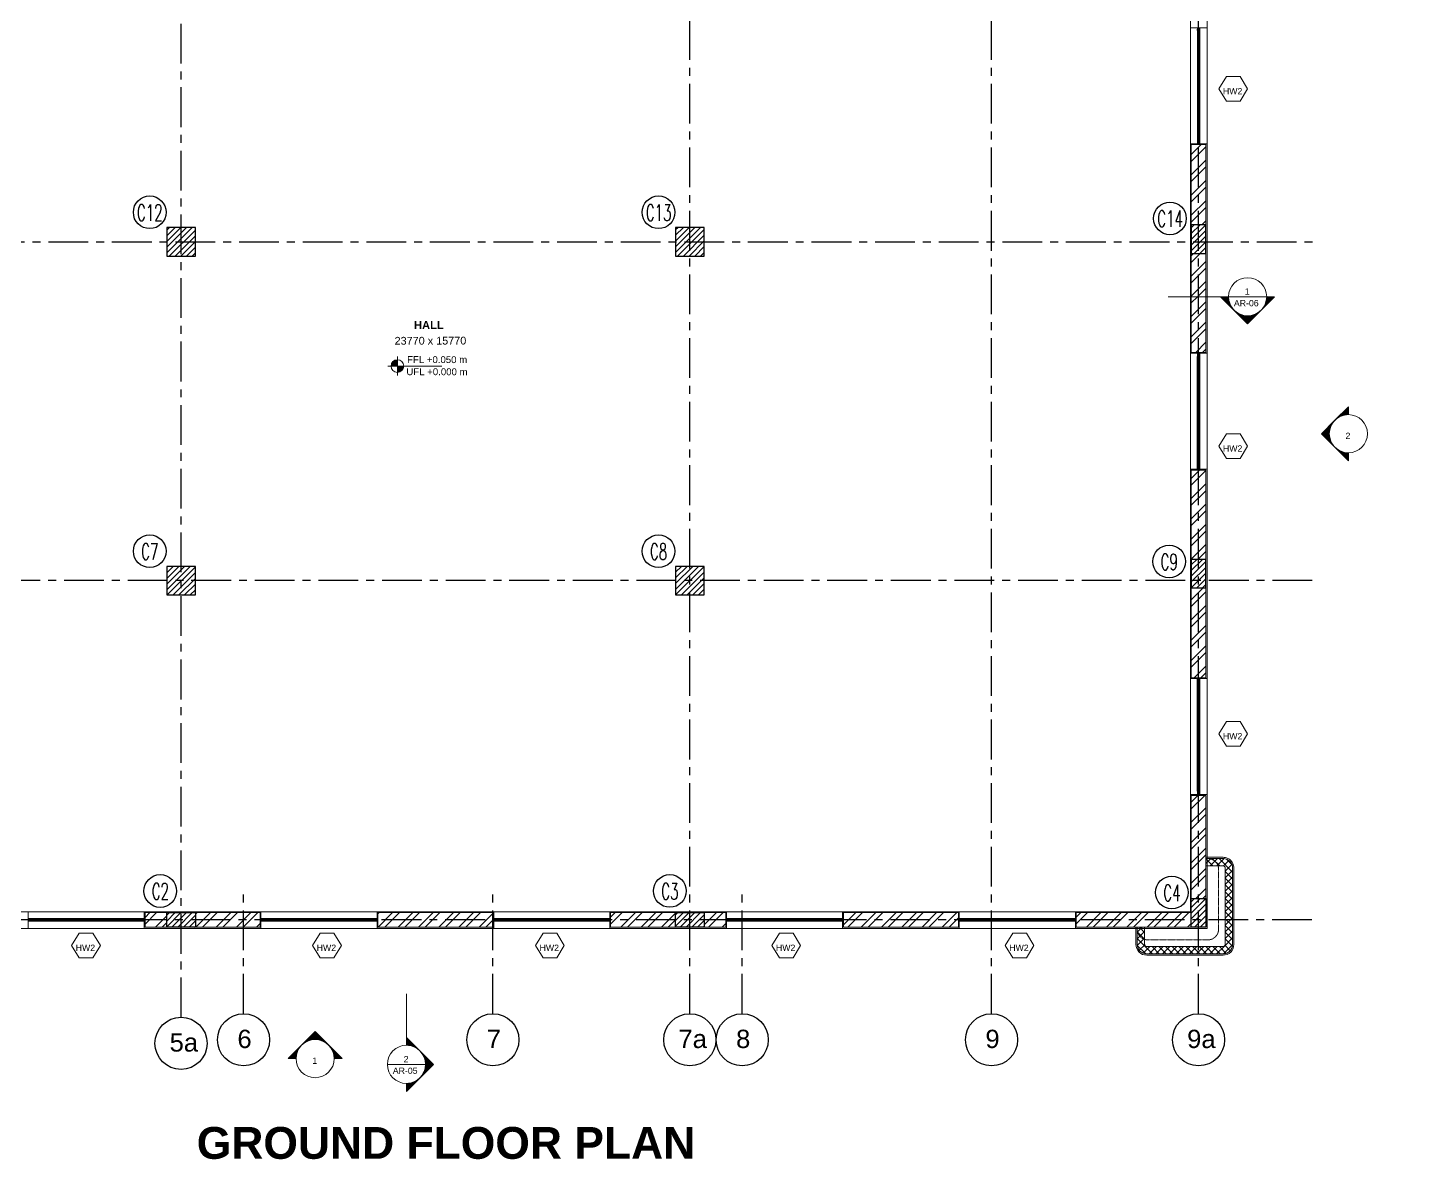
# Model space of a CAD drawing. Header units: millimetres. Extents: x 2659630 to 6742168, y -2425387 to -732288.
# Drawn here: x 2783226 to 2805026, y -1114934 to -1097139 of the extents above; entities that cross this region are included whole.
import ezdxf
from ezdxf.enums import TextEntityAlignment as Align

# ---------------------------------------------------------------- set-up
doc = ezdxf.new("R2010")
doc.units = ezdxf.units.MM
doc.linetypes.add('CENTER', pattern=[2, 1.25, -0.25, 0.25, -0.25])
doc.linetypes.add('Overhead', pattern=[3.96875, 2.38125, -1.5875])
for name, color, linetype, lineweight in [('A-ANNO-DIMS', 211, 'Continuous', 9), ('A-AREA-IDEN', 2, 'Continuous', 9), ('A-DETL-THIN', 151, 'Continuous', 18), ('A-FLOR-OVHD', 1, 'Overhead', 18), ('A-GENM', 13, 'Continuous', 18), ('A-GLAZ', 151, 'Continuous', 9), ('A-GLAZ-IDEN', 152, 'Continuous', 9), ('A-PLASTER', 50, 'Continuous', 0), ('A-WALL', 113, 'Continuous', 9), ('A-WALL-PATT', 111, 'Continuous', 0), ('G-ANNO-DIMS', 111, 'Continuous', 9), ('G-ANNO-SYMB', 111, 'Continuous', 9)]:
    doc.layers.add(name, color=color, linetype=linetype, lineweight=lineweight)
for name, color, linetype in [('S-COLUMN', 1, 'Continuous'), ('S-COLUMN CIRCLE', 9, 'Continuous'), ('S-COLUMN HATCH', 8, 'Continuous'), ('S-COLUMN NO', 2, 'Continuous'), ('S-GRIDE CIRCLE', 8, 'Continuous'), ('S-GRIDE LINE', 8, 'CENTER'), ('S-GRIDE NO', 1, 'Continuous')]:
    doc.layers.add(name, color=color, linetype=linetype)
doc.layers.get('A-ANNO-DIMS').off()
doc.styles.add('Arial', font='arial.ttf', dxfattribs={"height": 123})
doc.styles.add('Arial_1', font='arial.ttf', dxfattribs={"height": 98.353293})
doc.styles.add('Arial_2', font='arial.ttf', dxfattribs={"height": 121.981135})
doc.styles.add('Arial_5', font='arial.ttf', dxfattribs={"height": 108.188623})
doc.styles.add('Arial_B', font='arialbd.ttf', dxfattribs={"height": 125.853552})
doc.styles.add('ROMANS', font='r.shx', dxfattribs={"width": 0.7})
pattern_1 = [(225, (-864930.01, -235749.32), (44.9012806, -44.9012806), [])]
pattern_2 = [(45, (2608280.4, -1264690.88), (-159.09903, 159.09903), []), (45, (2608386.46, -1264690.88), (-159.09903, 159.09903), [])]

# ---------------------------------------------------------------- blocks, each defined once
blk = doc.blocks.new('WINDW-HW2-1850X2950-PLN')
at = {"layer": 'A-GLAZ'}
for p, q in [((37, 40), (12, 40)), ((37, 0), (12, 0)), ((14, 38), (21, 38)), ((14, 22), (14, 38)), ((21, 22), (14, 22)), ((21, 18), (14, 18)), ((14, 18), (14, 2)), ((14, 2), (21, 2)), ((21, 38), (21, 22)), ((21, 2), (21, 18)), ((23, 35), (23, 10)), ((23, 30), (31, 30)), ((23, 10), (31, 10)), ((25, 34), (24, 34)), ((25, 6), (24, 6)), ((35, 35), (25, 34)), ((25, 32), (25, 34)), ((35, 32), (25, 32)), ((25, 8), (25, 6)), ((35, 8), (25, 8)), ((35, 6), (25, 6)), ((26, 37), (27, 37)), ((26, 4), (27, 4)), ((27, 38), (35, 38)), ((27, 37), (27, 38)), ((27, 37), (35, 37)), ((27, 4), (27, 2)), ((27, 4), (35, 4)), ((27, 2), (35, 2)), ((31, 10), (31, 30)), ((33, 29), (33, 11)), ((33, 29), (35, 29)), ((33, 11), (35, 11)), ((35, 38), (35, 32)), ((35, 29), (35, 25)), ((35, 25), (37, 25)), ((35, 15), (37, 15)), ((35, 11), (35, 15)), ((35, 2), (35, 8)), ((37, 40), (87, 40)), ((37, 0), (37, 40)), ((37, 25), (37, 40)), ((37, 15), (37, 0)), ((87, 0), (37, 0)), ((40, 38), (40, 3)), ((45, 38), (40, 38)), ((40, 3), (45, 3)), ((45, 25), (45, 38)), ((52, 25), (45, 25)), ((45, 15), (52, 15)), ((45, 3), (45, 15)), ((86, 38), (47, 38)), ((47, 38), (47, 28)), ((47, 28), (55, 28)), ((47, 13), (47, 3)), ((55, 13), (47, 13)), ((47, 3), (86, 3)), ((52, 15), (52, 25)), ((55, 28), (55, 13)), ((55, 28), (85, 28)), ((85, 12), (55, 13)), ((85, 28), (95, 27)), ((85, 12), (85, 28)), ((95, 12), (85, 12)), ((95, 29), (86, 38)), ((86, 3), (95, 11)), ((1763, 41), (87, 40)), ((87, 40), (97, 30)), ((87, 15), (87, 25)), ((87, 25), (87, 15)), ((97, 25), (87, 25)), ((87, 15), (97, 15)), ((97, 10), (87, 0)), ((87, 0), (1763, 1)), ((89, 15), (1763, 16)), ((95, 27), (95, 29)), ((95, 11), (95, 12)), ((97, 30), (1753, 31)), ((97, 30), (97, 25)), ((1763, 26), (97, 25)), ((97, 15), (97, 10)), ((97, 10), (1753, 11)), ((1763, 41), (1753, 31)), ((1753, 31), (1753, 26)), ((1753, 26), (1763, 26)), ((1753, 16), (1753, 11)), ((1763, 16), (1753, 16)), ((1753, 11), (1763, 1)), ((1755, 30), (1764, 39)), ((1755, 29), (1755, 30)), ((1765, 29), (1755, 29)), ((1755, 14), (1765, 14)), ((1755, 12), (1755, 14)), ((1764, 4), (1755, 12)), ((1813, 42), (1763, 41)), ((1763, 16), (1763, 26)), ((1763, 26), (1763, 16)), ((1763, 1), (1813, 2)), ((1764, 39), (1803, 39)), ((1803, 4), (1764, 4)), ((1765, 14), (1765, 29)), ((1795, 29), (1765, 29)), ((1765, 14), (1795, 14)), ((1795, 29), (1795, 14)), ((1803, 29), (1795, 29)), ((1795, 14), (1803, 14)), ((1798, 27), (1805, 27)), ((1798, 17), (1798, 27)), ((1805, 17), (1798, 17)), ((1803, 39), (1803, 29)), ((1803, 14), (1803, 4)), ((1805, 39), (1810, 39)), ((1805, 27), (1805, 39)), ((1805, 4), (1805, 17)), ((1810, 4), (1805, 4)), ((1810, 39), (1810, 4)), ((1813, 2), (1813, 42)), ((1813, 41), (1838, 41)), ((1813, 26), (1813, 41)), ((1815, 26), (1813, 26)), ((1815, 17), (1813, 17)), ((1813, 17), (1813, 2)), ((1813, 2), (1838, 2)), ((1815, 39), (1815, 33)), ((1823, 39), (1815, 39)), ((1823, 38), (1815, 38)), ((1815, 36), (1825, 36)), ((1815, 33), (1825, 33)), ((1815, 30), (1815, 26)), ((1817, 30), (1815, 30)), ((1815, 13), (1815, 17)), ((1817, 13), (1815, 13)), ((1815, 10), (1825, 10)), ((1815, 4), (1815, 10)), ((1815, 7), (1825, 7)), ((1823, 5), (1815, 5)), ((1823, 4), (1815, 4)), ((1817, 30), (1817, 13)), ((1819, 12), (1819, 31)), ((1827, 31), (1819, 31)), ((1827, 12), (1819, 12)), ((1823, 38), (1823, 39)), ((1824, 38), (1823, 38)), ((1824, 5), (1823, 5)), ((1823, 5), (1823, 4)), ((1825, 36), (1826, 36)), ((1825, 33), (1825, 36)), ((1825, 10), (1825, 7)), ((1825, 7), (1826, 7)), ((1827, 37), (1827, 12)), ((1829, 39), (1829, 24)), ((1836, 39), (1829, 39)), ((1829, 24), (1836, 24)), ((1829, 19), (1836, 19)), ((1829, 4), (1829, 19)), ((1836, 4), (1829, 4)), ((1836, 24), (1836, 39)), ((1836, 19), (1836, 4))]:
    blk.add_line(p, q, dxfattribs=at)
for centre, start, end in [((24, 36), 4.1038, 288.3263), ((24, 4), 71.6737, 355.8962), ((1826, 38), 251.6737, 175.8962), ((1826, 5), 184.1038, 108.3263)]:
    blk.add_arc(centre, 2, start, end, dxfattribs=at)
blk = doc.blocks.new('Spot Elevations - M_Spot Elevation - Target Filled-23738-GROUND FLOOR PLAN-01')
at = {"layer": 'G-ANNO-DIMS'}
h = blk.add_hatch(color=256, dxfattribs=at)
edge = h.paths.add_edge_path(flags=0)
edge.add_line((0, 0), (-2, 0))
edge.add_arc((0, 0), 2, 90, 180, ccw=False)
edge.add_line((0, 2), (0, 0))
h = blk.add_hatch(color=256, dxfattribs=at)
edge = h.paths.add_edge_path(flags=0)
edge.add_line((0, 0), (2, 0))
edge.add_arc((0, 0), 2, 270, 360, ccw=False)
edge.add_line((0, -2), (0, 0))
for p, q in [((-3, 0), (14, 0)), ((0, -3), (0, 3))]:
    blk.add_line(p, q, dxfattribs=at)
blk.add_circle((0, 0), 2, dxfattribs=at)
blk = doc.blocks.new('A$C2D2C472C')
at = {"layer": 'A-WALL-PATT'}
h = blk.add_hatch(dxfattribs=at)
h.set_pattern_fill('ANSI37', color=256, scale=600, style=0)
h.set_pattern_definition([(45, (-102930.5, -114895.04), (-53.03301, 53.03301), []), (135, (-102930.5, -114895.04), (-53.03301, -53.03301), [])])
edge = h.paths.add_edge_path()
edge.add_line((945, 1920), (945, 2190))
edge.add_arc((910, 2190), 35, 359.9997, 449.9997)
edge.add_line((910, 2225), (207, 2225))
edge.add_arc((206, 2190), 34.8, 89.6479, 180.3515)
edge.add_line((172, 2190), (172, 990))
edge.add_arc((206, 990), 34.9, 179.8778, 270.1222)
edge.add_line((207, 955), (480, 955))
edge.add_line((480, 955), (480, 840))
edge.add_line((480, 840), (207, 840))
edge.add_arc((206, 990), 150, 192.8759, 270.0054, ccw=False)
edge.add_line((60, 956), (60, 2190))
edge.add_arc((204, 2196), 144, 89.0594, 182.2702, ccw=False)
edge.add_arc((117, -14981489), 14983828, 89.9969678, 89.9996576, ccw=False)
edge.add_arc((910, 2190), 150, 45.0021, 89.9973, ccw=False)
edge.add_arc((910, 2190), 150, -0.0027, 45.0021, ccw=False)
edge.add_line((1060, 2190), (1060, 1920))
edge.add_line((1060, 1920), (945, 1920))
at = {"layer": 'A-DETL-THIN'}
for p, q in [((480, 1920), (480, 1470)), ((710, 1920), (480, 1920))]:
    blk.add_line(p, q, dxfattribs=at)
at = {"layer": 'A-FLOR-OVHD'}
blk.add_lwpolyline([(1060, 1920, 0.457355), (890, 2120), (450, 2120, 0.414214), (280, 1950), (280, 1010, 0.414214), (450, 840), (480, 840), (480, 1920), (1060, 1920)], format="xyb", close=True, dxfattribs=at)
at = {"layer": 'A-GENM'}
for centre, start, end in [((207, 2190, 0), 89.9997, 179.9997), ((207, 990, 0), 179.9997, 192.8569), ((207, 990, 0), 192.8569, 205.714), ((207, 990, 0), 205.714, 218.5711), ((207, 990, 0), 218.5711, 231.4283), ((207, 990, 0), 231.4283, 244.2854), ((207, 990, 0), 244.2854, 269.9997)]:
    blk.add_arc(centre, 170, start, end, dxfattribs=at)
at = {"layer": 'A-PLASTER'}
for p, q in [((37, 2190, 0), (37, 990, 0)), ((910, 2360, 0), (207, 2360, 0)), ((1080, 1920), (1080, 2190, 0)), ((207, 820, 0), (480, 820, 0))]:
    blk.add_line(p, q, dxfattribs=at)
for centre, start, end in [((207, 2190, 0), 90, 180), ((910, 2190, 0), 359.9997, 89.9997), ((207, 990, 0), 180, 192.8571), ((207, 990, 0), 192.8571, 205.7143), ((207, 990, 0), 205.7143, 218.5714), ((207, 990, 0), 218.5714, 231.4286), ((207, 990, 0), 231.4286, 244.2857), ((207, 990, 0), 244.2857, 270)]:
    blk.add_arc(centre, 170, start, end, dxfattribs=at)
at = {"layer": 'A-WALL'}
blk.add_lwpolyline([(945, 1920), (945, 2190, 0.414213), (910, 2225), (207, 2225, 0.417815), (172, 2190), (172, 990, 0.415463), (207, 955), (480, 955), (480, 840), (207, 840, -0.34985), (60, 956), (60, 2190, -0.430724), (207, 2340, -0.000012), (910, 2340, -0.198891), (1016, 2296, -0.198934), (1060, 2190), (1060, 1920)], format="xyb", close=True, dxfattribs=at)
blk = doc.blocks.new('Section - M_Section Head - Filled-1049-GROUND FLOOR PLAN-01')
at = {"layer": 'G-ANNO-SYMB'}
h = blk.add_hatch(color=256, dxfattribs=at)
edge = h.paths.add_edge_path(flags=0)
edge.add_line((-6, 8.49), (-6, 6))
edge.add_arc((-6, 0), 6, 90, 135)
edge.add_line((-10.24, 4.24), (-6, 8.49))
h = blk.add_hatch(color=256, dxfattribs=at)
edge = h.paths.add_edge_path(flags=0)
edge.add_line((-6, 8.49), (-1.76, 4.24))
edge.add_arc((-6, 0), 6, 45, 90)
edge.add_line((-6, 6), (-6, 8.49))
h = blk.add_hatch(color=256, dxfattribs=at)
edge = h.paths.add_edge_path(flags=0)
edge.add_line((-14.49, 0), (-10.24, 4.24))
edge.add_arc((-6, 0), 6, 135, 180)
edge.add_line((-12, 0), (-14.49, 0))
h = blk.add_hatch(color=256, dxfattribs=at)
edge = h.paths.add_edge_path(flags=0)
edge.add_line((2.49, 0), (0, 0))
edge.add_arc((-6, 0), 6, 360, 405)
edge.add_line((-1.76, 4.24), (2.49, 0))
for p, q in [((-6, 8.49), (-14.49, 0)), ((-6, 8.49), (-10.24, 4.24)), ((-6, 8.49), (2.49, 0)), ((-6, 6), (-6, 8.49)), ((-6, 8.49), (-6, 6)), ((-1.76, 4.24), (-6, 8.49)), ((-10.24, 4.24), (-14.49, 0)), ((-12, 0), (-14.49, 0)), ((-14.49, 0), (-12, 0)), ((2.49, 0), (-1.76, 4.24)), ((0, 0), (2.49, 0)), ((0, 0), (2.49, 0))]:
    blk.add_line(p, q, dxfattribs=at)
for start, end in [(360, 180), (90, 135), (45, 90), (135, 180), (180, 360), (360, 45)]:
    blk.add_arc((-6, 0), 6, start, end, dxfattribs=at)
blk = doc.blocks.new('A$C58691ABB')
at = {"layer": 'A-WALL-PATT'}
h = blk.add_hatch(dxfattribs=at)
h.set_pattern_fill('ANSI37', color=256, scale=600, style=0)
h.set_pattern_definition([(45, (0, 0), (-53.033, 53.033), []), (135, (0, 0), (-53.033, -53.033), [])])
edge = h.paths.add_edge_path()
edge.add_arc((1478, 739), 35, 270, 340.2721, ccw=False)
edge.add_line((1478, 704), (280, 704))
edge.add_arc((280, 739), 34.4, 179.0016, 270.999, ccw=False)
edge.add_line((245, 739), (245, 1009))
edge.add_line((245, 1009), (130, 1009))
edge.add_line((130, 1009), (130, 759))
edge.add_arc((281, 741), 152, 173.1849, 269.6626)
edge.add_line((280, 589), (1478, 589))
edge.add_arc((1480, 737), 148, 269.2941, 363.5102)
edge.add_line((1628, 746), (1628, 1959))
edge.add_arc((1477, 1936), 153, 8.6483, 85.778)
edge.add_line((1488, 2089), (1208, 2089))
edge.add_line((1208, 2089), (1208, 2109))
edge.add_line((1208, 2109), (1208, 1974))
edge.add_line((1208, 1974), (1486, 1973))
edge.add_arc((1478, 1939), 35, 2.7749, 77.2302, ccw=False)
edge.add_line((1513, 1941), (1513, 759))
edge.add_arc((1378, 752), 135, -10.4603, 3.0704, ccw=False)
at = {"layer": 'A-FLOR-OVHD'}
blk.add_lwpolyline([(128, 1009, 0.457418), (298, 809), (1238, 809, 0.414214), (1408, 979), (1408, 1919, 0.414214), (1238, 2089), (1208, 2089), (1208, 1009), (128, 1009)], format="xyb", close=True, dxfattribs=at)
at = {"layer": 'A-GENM'}
for p, q in [((1208, 2089), (1478, 2089)), ((1628, 1939), (1628, 739)), ((128, 759), (128, 1009)), ((1478, 589), (278, 589))]:
    blk.add_line(p, q, dxfattribs=at)
for centre, start, end in [((1478, 1939), 77.1429, 90), ((1478, 1939), 64.2857, 77.1429), ((1478, 1939), 51.4286, 64.2857), ((1478, 1939), 38.5714, 51.4286), ((1478, 1939), 25.7143, 38.5714), ((1478, 1939), 12.8571, 25.7143), ((1478, 1939), 0, 12.8571), ((278, 739), 180, 270), ((1478, 739), 320.0031, 330), ((1478, 739), 330.0013, 340), ((1478, 739), 340.0007, 350), ((1478, 739), 350.0014, 360), ((1478, 739), 270, 280), ((1478, 739), 280.0014, 290), ((1478, 739), 290.0007, 300), ((1478, 739), 300.0014, 310), ((1478, 739), 310.0037, 320)]:
    blk.add_arc(centre, 150, start, end, dxfattribs=at)
at = {"layer": 'A-PLASTER'}
for p, q in [((1208, 2109), (1208, 2089)), ((1478, 2109), (1208, 2109)), ((1648, 739), (1648, 1939)), ((128, 1009), (108, 1009)), ((108, 1009), (108, 739)), ((278, 569), (1478, 569))]:
    blk.add_line(p, q, dxfattribs=at)
for centre, start, end in [((1478, 1939), 64.2857, 90), ((1478, 1939), 51.4286, 64.2857), ((1478, 1939), 38.5714, 51.4286), ((1478, 1939), 25.7143, 38.5714), ((1478, 1939), 12.8571, 25.7143), ((1478, 1939), 0, 12.8571), ((278, 739), 180, 270), ((1478, 739), 270, 360)]:
    blk.add_arc(centre, 170, start, end, dxfattribs=at)
at = {"layer": 'A-WALL'}
for p, q in [((1478, 2089), (1208, 2089)), ((1208, 2089), (1208, 1974)), ((1208, 1974), (1478, 1974)), ((1513, 1939), (1513, 739)), ((1628, 739), (1628, 1939)), ((243, 1009), (128, 1009)), ((128, 1009), (128, 739)), ((243, 739), (243, 1009)), ((1478, 704), (278, 704)), ((278, 589), (1478, 589))]:
    blk.add_line(p, q, dxfattribs=at)
for centre, radius, start, end in [((1478, 1939), 150, 64.2857, 90), ((1478, 1939), 35, 0, 90), ((1478, 1939), 150, 51.4286, 64.2857), ((1478, 1939), 150, 38.5714, 51.4286), ((1478, 1939), 150, 25.7143, 38.5714), ((1478, 1939), 150, 12.8571, 25.7143), ((1478, 1939), 150, 360, 12.8571), ((278, 739), 150, 180, 270), ((278, 739), 35, 180, 270), ((1478, 739), 150, 270, 360), ((1478, 739), 35, 270, 360)]:
    blk.add_arc(centre, radius, start, end, dxfattribs=at)

msp = doc.modelspace()

# ---------------------------------------------------------------- hatches: boundary and pattern name
at = {"layer": 'A-WALL-PATT'}
h = msp.add_hatch(dxfattribs=at)
h.set_pattern_fill('ANSI32', color=256, scale=600, angle=360, style=0)
h.set_pattern_definition(pattern_2)
h.paths.add_polyline_path([(2801750.16, -1100239.51), (2801750.16, -1100291.8), (2801750.17, -1100291.8), (2801750.17, -1098977.008), (2801520.17, -1098977.008), (2801520.17, -1100239.51)])
h = msp.add_hatch(dxfattribs=at)
h.set_pattern_fill('ANSI32', color=256, scale=600, angle=360, style=0)
h.set_pattern_definition(pattern_2)
h.paths.add_polyline_path([(2801750.165, -1100689.509), (2801520.165, -1100689.509), (2801520.17, -1101369.704), (2801750.17, -1101369.704)])
h = msp.add_hatch(dxfattribs=at)
h.set_pattern_fill('ANSI32', color=256, scale=600, angle=360, style=0)
h.set_pattern_definition(pattern_2)
h.paths.add_polyline_path([(2801520.17, -1102244.508), (2801750.17, -1102244.508), (2801750.17, -1101369.704), (2801520.17, -1101369.704)])
h.paths.add_polyline_path([(2801750.17, -1104094.508), (2801520.17, -1104094.508), (2801520.17, -1105621.8), (2801520.18, -1105621.8), (2801520.18, -1105499.511), (2801750.17, -1105499.511)])
h = msp.add_hatch(dxfattribs=at)
h.set_pattern_fill('ANSI32', color=256, scale=600, angle=360, style=0)
h.set_pattern_definition(pattern_2)
h.paths.add_polyline_path([(2801520.17, -1107362.009), (2801750.17, -1107362.009), (2801750.175, -1105949.51), (2801520.175, -1105949.51)])
h = msp.add_hatch(dxfattribs=at)
h.set_pattern_fill('ANSI32', color=256, scale=600, angle=360, style=0)
h.set_pattern_definition(pattern_2)
h.paths.add_polyline_path([(2801750.17, -1109212.009), (2801520.17, -1109212.009), (2801520.17, -1110834.517), (2801750.17, -1110834.517)])
h = msp.add_hatch(dxfattribs=at)
h.set_pattern_fill('ANSI32', color=256, scale=600, angle=360, style=0)
h.set_pattern_definition(pattern_2)
h.paths.add_polyline_path([(2785070.17, -1111054.509), (2785070.17, -1111284.509), (2785411.713, -1111284.509), (2785411.713, -1111054.509)])
h = msp.add_hatch(dxfattribs=at)
h.set_pattern_fill('ANSI32', color=256, scale=600, angle=360, style=0)
h.set_pattern_definition(pattern_2)
h.paths.add_polyline_path([(2786880.17, -1111284.509), (2786880.17, -1111054.509), (2785861.711, -1111054.509), (2785861.711, -1111284.509)])
h = msp.add_hatch(dxfattribs=at)
h.set_pattern_fill('ANSI32', color=256, scale=600, angle=360, style=0)
h.set_pattern_definition(pattern_2)
h.paths.add_polyline_path([(2790540.17, -1111054.509), (2790540.17, -1111284.509), (2788730.17, -1111284.509), (2788730.17, -1111054.509)])
h = msp.add_hatch(dxfattribs=at)
h.set_pattern_fill('ANSI32', color=256, scale=600, angle=360, style=0)
h.set_pattern_definition(pattern_2)
h.paths.add_polyline_path([(2792390.17, -1111054.509), (2792390.17, -1111284.509), (2793411.779, -1111284.509), (2793411.779, -1111054.509)])
h = msp.add_hatch(dxfattribs=at)
h.set_pattern_fill('ANSI32', color=256, scale=600, angle=360, style=0)
h.set_pattern_definition(pattern_2)
h.paths.add_polyline_path([(2794200.17, -1111284.509), (2794200.17, -1111054.509), (2793861.778, -1111054.509), (2793861.778, -1111284.509)])
h = msp.add_hatch(dxfattribs=at)
h.set_pattern_fill('ANSI32', color=256, scale=600, angle=360, style=0)
h.set_pattern_definition([(45, (2674109.67, -1211869.63), (-159.09903, 159.09903), []), (45, (2674215.74, -1211869.63), (-159.09903, 159.09903), [])])
h.paths.add_polyline_path([(2797860.17, -1111284.509), (2797860.17, -1111054.509), (2796050.17, -1111054.509), (2796050.17, -1111284.509)])
h = msp.add_hatch(dxfattribs=at)
h.set_pattern_fill('ANSI32', color=256, scale=600, angle=360, style=0)
h.set_pattern_definition(pattern_2)
h.paths.add_polyline_path([(2799710.17, -1111054.509), (2799710.17, -1111284.509), (2801520.134, -1111284.509), (2801520.134, -1111054.509)])
at = {"layer": 'S-COLUMN HATCH', "true_color": 0x939598}
h = msp.add_hatch(dxfattribs=at)
h.set_pattern_fill('ANSI31', color=252, scale=20, angle=180)
h.set_pattern_definition(pattern_1)
h.paths.add_polyline_path([(2801750.16, -1100239.51), (2801520.16, -1100239.509), (2801520.158, -1100689.509), (2801640.158, -1100689.509), (2801750.158, -1100689.51)])
h = msp.add_hatch(dxfattribs=at)
h.set_pattern_fill('ANSI31', color=252, scale=20, angle=180)
h.set_pattern_definition(pattern_1)
h.paths.add_polyline_path([(2785861.712, -1100279.509), (2785411.714, -1100279.508), (2785411.713, -1100729.508), (2785861.711, -1100729.51)])
h = msp.add_hatch(dxfattribs=at)
h.set_pattern_fill('ANSI31', color=252, scale=20, angle=180)
h.set_pattern_definition(pattern_1)
h.paths.add_polyline_path([(2793861.779, -1100279.509), (2793411.781, -1100279.508), (2793411.78, -1100729.508), (2793861.778, -1100729.51)])
h = msp.add_hatch(dxfattribs=at)
h.set_pattern_fill('ANSI31', color=252, scale=20, angle=180)
h.set_pattern_definition(pattern_1)
h.paths.add_polyline_path([(2785861.712, -1105609.509), (2785411.714, -1105609.508), (2785411.713, -1106059.508), (2785861.711, -1106059.51)])
h = msp.add_hatch(dxfattribs=at)
h.set_pattern_fill('ANSI31', color=252, scale=20, angle=180)
h.set_pattern_definition(pattern_1)
h.paths.add_polyline_path([(2793861.779, -1105609.509), (2793411.781, -1105609.508), (2793411.78, -1106059.508), (2793861.778, -1106059.51)])
h = msp.add_hatch(dxfattribs=at)
h.set_pattern_fill('ANSI31', color=252, scale=20, angle=180)
h.set_pattern_definition(pattern_1)
h.paths.add_polyline_path([(2801750.17, -1105499.511), (2801520.17, -1105499.51), (2801520.168, -1105949.51), (2801640.168, -1105949.51), (2801750.168, -1105949.511)])
h = msp.add_hatch(dxfattribs=at)
h.set_pattern_fill('ANSI31', color=252, scale=20, angle=180)
h.set_pattern_definition(pattern_1)
h.paths.add_polyline_path([(2801750.13, -1110834.518), (2801520.13, -1110834.517), (2801520.128, -1111284.517), (2801640.128, -1111284.517), (2801750.128, -1111284.518)])
h = msp.add_hatch(dxfattribs=at)
h.set_pattern_fill('ANSI31', color=252, scale=20, angle=180)
h.set_pattern_definition(pattern_1)
h.paths.add_polyline_path([(2785411.713, -1111284.468), (2785861.71, -1111284.47), (2785861.711, -1111054.506), (2785411.714, -1111054.505)])
h = msp.add_hatch(dxfattribs=at)
h.set_pattern_fill('ANSI31', color=252, scale=20, angle=180)
h.set_pattern_definition(pattern_1)
h.paths.add_polyline_path([(2793411.779, -1111284.47), (2793861.777, -1111284.473), (2793861.778, -1111054.509), (2793411.781, -1111054.508)])

# ---------------------------------------------------------------- linework, layer by layer
at = {"layer": 'A-DETL-THIN'}
for p, q in [((2801508.17, -1097139.008), (2801508.17, -1098965.01)), ((2801770.17, -1097139.008), (2801770.17, -1098965.009)), ((2801508.17, -1102256.509), (2801508.17, -1104082.508)), ((2801770.17, -1102256.507), (2801770.17, -1104082.508)), ((2801508.17, -1109200.009), (2801508.17, -1107374.008)), ((2801770.17, -1109200.011), (2801770.17, -1107374.009)), ((2783232.17, -1111042.509), (2785058.17, -1111042.509)), ((2788718.17, -1111042.509), (2786892.17, -1111042.509)), ((2792378.17, -1111042.509), (2790552.17, -1111042.509)), ((2794212.17, -1111042.509), (2796038.17, -1111042.509)), ((2799698.17, -1111042.509), (2797872.17, -1111042.509)), ((2783232.17, -1111304.509), (2785058.17, -1111304.509)), ((2788718.17, -1111304.509), (2786892.17, -1111304.509)), ((2792378.17, -1111304.509), (2790552.17, -1111304.509)), ((2794212.17, -1111304.509), (2796038.17, -1111304.509)), ((2799698.17, -1111304.509), (2797872.17, -1111304.509))]:
    msp.add_line(p, q, dxfattribs=at)
at = {"layer": 'A-GLAZ-IDEN'}
for points in [[(2802286.664, -1098296.177), (2802071.946, -1098296.177), (2801953.94, -1098101.286), (2802071.946, -1097906.395), (2802288.258, -1097906.395), (2802406.264, -1098101.286), (2802286.664, -1098296.177)], [(2802286.664, -1103915.969), (2802071.946, -1103915.969), (2801953.94, -1103721.078), (2802071.946, -1103526.187), (2802288.258, -1103526.187), (2802406.264, -1103721.078), (2802286.664, -1103915.969)], [(2802286.664, -1108439.751), (2802071.946, -1108439.751), (2801953.94, -1108244.859), (2802071.946, -1108049.968), (2802288.258, -1108049.968), (2802406.264, -1108244.859), (2802286.664, -1108439.751)], [(2784249.177, -1111767.516), (2784034.459, -1111767.516), (2783916.452, -1111572.625), (2784034.459, -1111377.734), (2784250.77, -1111377.734), (2784368.777, -1111572.625), (2784249.177, -1111767.516)], [(2788038.098, -1111767.516), (2787823.38, -1111767.516), (2787705.373, -1111572.625), (2787823.38, -1111377.734), (2788039.691, -1111377.734), (2788157.698, -1111572.625), (2788038.098, -1111767.516)], [(2791542.988, -1111767.516), (2791328.27, -1111767.516), (2791210.263, -1111572.625), (2791328.27, -1111377.734), (2791544.581, -1111377.734), (2791662.588, -1111572.625), (2791542.988, -1111767.516)], [(2795259.139, -1111767.516), (2795044.421, -1111767.516), (2794926.415, -1111572.625), (2795044.421, -1111377.734), (2795260.732, -1111377.734), (2795378.739, -1111572.625), (2795259.139, -1111767.516)], [(2798927.344, -1111767.516), (2798712.626, -1111767.516), (2798594.62, -1111572.625), (2798712.626, -1111377.734), (2798928.937, -1111377.734), (2799046.944, -1111572.625), (2798927.344, -1111767.516)]]:
    msp.add_lwpolyline(points, close=True, dxfattribs=at)
at = {"layer": 'A-PLASTER'}
for p, q in [((2801770.17, -1097139.008), (2801770.17, -1095042.507)), ((2801508.17, -1097139.008), (2801508.17, -1095296.507)), ((2801770.17, -1097139.008), (2801508.17, -1097139.008)), ((2801508.17, -1102256.508), (2801508.17, -1098965.008)), ((2801770.17, -1098965.008), (2801508.17, -1098965.008)), ((2801770.17, -1102256.508), (2801770.17, -1098965.008)), ((2801508.17, -1102256.508), (2801770.17, -1102256.508)), ((2801508.17, -1107374.009), (2801508.17, -1104082.508)), ((2801508.17, -1104082.508), (2801770.17, -1104082.508)), ((2801770.17, -1107374.009), (2801770.17, -1104082.508)), ((2801508.17, -1107374.009), (2801770.17, -1107374.009)), ((2801508.17, -1111042.509), (2801508.17, -1109180.01)), ((2801770.17, -1111304.509), (2801770.17, -1109180.01)), ((2801508.17, -1109200.009), (2801770.17, -1109200.009)), ((2781398.17, -1111042.509), (2783232.17, -1111042.509)), ((2783232.17, -1111042.509), (2783232.17, -1111304.509)), ((2785058.17, -1111042.509), (2785058.17, -1111304.509)), ((2786892.17, -1111042.509), (2785058.17, -1111042.509)), ((2786892.17, -1111042.509), (2786892.17, -1111304.509)), ((2788718.17, -1111042.509), (2788718.17, -1111304.509)), ((2788718.17, -1111042.509), (2790552.17, -1111042.509)), ((2790552.17, -1111042.509), (2790552.17, -1111304.509)), ((2794212.17, -1111042.509), (2792378.17, -1111042.509)), ((2792378.17, -1111042.509), (2792378.17, -1111304.509)), ((2794212.17, -1111042.509), (2794212.17, -1111304.509)), ((2796038.17, -1111042.509), (2796038.17, -1111304.509)), ((2797872.17, -1111042.509), (2796038.17, -1111042.509)), ((2797872.17, -1111042.509), (2797872.17, -1111304.509)), ((2799698.17, -1111042.509), (2799698.17, -1111304.509)), ((2801508.17, -1111042.509), (2799698.17, -1111042.509)), ((2781398.17, -1111304.509), (2783232.17, -1111304.509)), ((2786892.17, -1111304.509), (2785058.17, -1111304.509)), ((2788718.17, -1111304.509), (2790552.17, -1111304.509)), ((2794212.17, -1111304.509), (2792378.17, -1111304.509)), ((2797872.17, -1111304.509), (2796038.17, -1111304.509)), ((2801770.17, -1111304.509), (2799698.17, -1111304.509))]:
    msp.add_line(p, q, dxfattribs=at)
at = {"layer": 'A-WALL'}
for p, q in [((2801520.17, -1102244.508), (2801520.17, -1098977.008)), ((2801750.17, -1098977.008), (2801520.17, -1098977.008)), ((2801750.17, -1102244.508), (2801750.17, -1098977.008)), ((2801520.17, -1102244.508), (2801750.17, -1102244.508)), ((2801520.17, -1107362.009), (2801520.17, -1104094.508)), ((2801520.17, -1104094.508), (2801750.17, -1104094.508)), ((2801750.17, -1107362.009), (2801750.17, -1104094.508)), ((2801520.17, -1107362.009), (2801750.17, -1107362.009)), ((2801520.17, -1111054.509), (2801520.17, -1109212.009)), ((2801520.17, -1109212.009), (2801750.17, -1109212.009)), ((2801750.17, -1111284.509), (2801750.17, -1109212.009)), ((2785070.17, -1111054.509), (2785070.17, -1111284.509)), ((2786880.17, -1111054.509), (2785070.17, -1111054.509)), ((2786880.17, -1111284.509), (2786880.17, -1111054.509)), ((2788730.17, -1111054.509), (2788730.17, -1111284.509)), ((2788730.17, -1111054.509), (2788730.17, -1111284.509)), ((2788730.17, -1111054.509), (2790540.17, -1111054.509)), ((2790540.17, -1111284.509), (2790540.17, -1111054.509)), ((2794200.17, -1111054.509), (2792390.17, -1111054.509)), ((2792390.17, -1111284.509), (2792390.17, -1111054.509)), ((2794200.17, -1111054.509), (2794200.17, -1111284.509)), ((2796050.17, -1111054.509), (2796050.17, -1111284.509)), ((2797860.17, -1111054.509), (2796050.17, -1111054.509)), ((2797860.17, -1111054.509), (2797860.17, -1111284.509)), ((2799710.17, -1111054.509), (2799710.17, -1111284.509)), ((2801520.17, -1111054.509), (2799710.17, -1111054.509)), ((2786880.17, -1111284.509), (2785070.17, -1111284.509)), ((2788730.17, -1111284.509), (2790540.17, -1111284.509)), ((2794200.17, -1111284.509), (2792390.17, -1111284.509)), ((2797860.17, -1111284.509), (2796050.17, -1111284.509)), ((2801750.17, -1111284.509), (2799710.17, -1111284.509))]:
    msp.add_line(p, q, dxfattribs=at)
at = {"layer": 'G-ANNO-SYMB'}
for p, q in [((2802105.685, -1101369.704), (2801157.094, -1101369.704)), ((2802105.685, -1101369.704), (2802705.685, -1101369.704)), ((2789181.169, -1113141.127), (2789181.169, -1112331.598)), ((2788881.169, -1113441.127), (2789481.169, -1113441.127))]:
    msp.add_line(p, q, dxfattribs=at)
at = {"layer": 'S-COLUMN', "color": 1}
for points in [[(2801750.16, -1100239.51), (2801520.17, -1100239.51), (2801520.17, -1100689.509), (2801750.16, -1100689.509)], [(2785861.712, -1100279.509), (2785411.712, -1100279.509), (2785411.712, -1100729.509), (2785861.712, -1100729.509)], [(2793861.779, -1100279.509), (2793411.779, -1100279.509), (2793411.779, -1100729.509), (2793861.779, -1100729.509)], [(2785861.712, -1105609.509), (2785411.712, -1105609.509), (2785411.712, -1106059.509), (2785861.712, -1106059.509)], [(2793861.779, -1105609.509), (2793411.779, -1105609.509), (2793411.779, -1106059.509), (2793861.779, -1106059.509)], [(2801750.17, -1105499.511), (2801520.18, -1105499.511), (2801520.18, -1105949.51), (2801750.17, -1105949.51)], [(2801520.134, -1110834.517), (2801750.17, -1110834.517), (2801750.17, -1111284.509), (2801520.134, -1111284.509)], [(2785411.713, -1111054.506), (2785861.711, -1111054.506), (2785861.711, -1111284.509), (2785411.713, -1111284.509)], [(2793411.779, -1111054.509), (2793861.778, -1111054.509), (2793861.778, -1111284.511), (2793411.779, -1111284.511)]]:
    msp.add_lwpolyline(points, close=True, dxfattribs=at)
at = {"layer": 'S-COLUMN CIRCLE'}
for centre in [(2785144.102, -1100041.734), (2793144.169, -1100041.734), (2801185.385, -1100138.19), (2785144.102, -1105371.734), (2793144.169, -1105371.734), (2801172.114, -1105533.532), (2785309.881, -1110715.331), (2793321.472, -1110714.587), (2801214.95, -1110738.981)]:
    msp.add_circle(centre, 257.143, dxfattribs=at)
at = {"layer": 'S-GRIDE CIRCLE'}
for centre in [(2786620.17, -1113055.069), (2786620.17, -1113055.069), (2786620.17, -1113055.069), (2790540.17, -1113055.069), (2790540.17, -1113055.069), (2790540.17, -1113055.069), (2793636.779, -1113055.069), (2793636.779, -1113055.069), (2793636.779, -1113055.069), (2794460.17, -1113055.069), (2794460.17, -1113055.069), (2794460.17, -1113055.069), (2798380.17, -1113055.069), (2798380.17, -1113055.069), (2798380.17, -1113055.069), (2801635.17, -1113055.069), (2801635.17, -1113055.069), (2801635.17, -1113055.069), (2785636.712, -1113110.741), (2785636.712, -1113110.741), (2785636.712, -1113110.741)]:
    msp.add_circle(centre, 409.836, dxfattribs=at)
at = {"layer": 'S-GRIDE LINE', "ltscale": 500}
for p, q in [((2798380.17, -1112645.233), (2798380.17, -1072989.822)), ((2801635.17, -1112645.233), (2801635.17, -1072989.822)), ((2785636.712, -1112700.905), (2785636.712, -1089804.964)), ((2793636.779, -1112645.233), (2793636.779, -1090205.213)), ((2771550.544, -1100504.509), (2803425.775, -1100504.509)), ((2803423.097, -1105834.509), (2771550.544, -1105834.509)), ((2786620.17, -1112645.233), (2786620.17, -1110645.233)), ((2790540.17, -1112645.233), (2790540.17, -1110645.233)), ((2794460.17, -1112645.233), (2794460.17, -1110645.233)), ((2803415.784, -1111169.509), (2771550.544, -1111169.509))]:
    msp.add_line(p, q, dxfattribs=at)

# ---------------------------------------------------------------- block references
at = {"layer": 'A-ANNO-DIMS', "xscale": -1}
msp.add_blockref('A$C2D2C472C', (2802230.17, -1096974.487), dxfattribs=at)
at = {"layer": 'A-ANNO-DIMS'}
for p, rotation in [((2801656.742, -1098977.008), 90.00000000000001), ((2801613.598, -1107362.008), 270), ((2785070.168, -1111147.866), 180), ((2796050.169, -1111147.866), 180)]:
    msp.add_blockref('WINDW-HW2-1850X2950-PLN', p, dxfattribs=dict(at, rotation=rotation))
at = {"layer": 'A-ANNO-DIMS', "xscale": -1}
for p, rotation in [((2801613.598, -1104094.508), 270), ((2786880.171, -1111147.906), 180), ((2790540.171, -1111147.906), 180), ((2797860.171, -1111147.866), 180)]:
    msp.add_blockref('WINDW-HW2-1850X2950-PLN', p, dxfattribs=dict(at, rotation=rotation))
at = {"layer": 'A-ANNO-DIMS'}
msp.add_blockref('A$C58691ABB', (2800541.699, -1112293.612), dxfattribs=at)
at = {"layer": 'G-ANNO-DIMS', "xscale": 49.99999999999999, "yscale": 49.99999999999999, "zscale": 49.99999999999999, "rotation": 359.8685894492955}
msp.add_blockref('Spot Elevations - M_Spot Elevation - Target Filled-23738-GROUND FLOOR PLAN-01', (2789038.023, -1102460.127), dxfattribs=at)
at = {"layer": 'G-ANNO-SYMB', "yscale": 49.99999999999998, "zscale": 49.99999999999998}
for p, xscale, rotation in [((2802705.685, -1101369.704), -49.99999999999998, 180), ((2803990.26, -1103223.471), 49.99999999999998, 90), ((2789181.169, -1113741.127), 49.99999999999998, 270)]:
    msp.add_blockref('Section - M_Section Head - Filled-1049-GROUND FLOOR PLAN-01', p, dxfattribs=dict(at, xscale=xscale, rotation=rotation))
at = {"layer": 'G-ANNO-SYMB', "xscale": 49.99999999999998, "yscale": 49.99999999999998, "zscale": 49.99999999999998}
msp.add_blockref('Section - M_Section Head - Filled-1049-GROUND FLOOR PLAN-01', (2788045.132, -1113351.323), dxfattribs=at)

# ---------------------------------------------------------------- texts
at = {"layer": 'A-AREA-IDEN', "attachment_point": 2, "rotation": 0.1314106, "line_spacing_factor": 0.938532}
for s, insert, char_height, width, style in [('HALL', (2789532.775, -1101752.857), 125.8536, 1345.94379, 'Arial_B'), ('23770 x 15770', (2789557.652, -1101999.938), 121.98114, 1119.1875, 'Arial_2')]:
    msp.add_mtext(s, dxfattribs=dict(at, insert=insert, char_height=char_height, width=width, style=style))
at = {"layer": 'A-AREA-IDEN', "insert": (2789802.297, -1114426.916), "char_height": 500, "width": 7947.16905, "attachment_point": 2, "line_spacing_factor": 0.938532, "style": 'Arial_B'}
msp.add_mtext('GROUND FLOOR PLAN', dxfattribs=at)
at = {"layer": 'A-GLAZ-IDEN', "char_height": 98.3533, "width": 244.8, "attachment_point": 8, "line_spacing_factor": 0.938532, "style": 'Arial_1'}
for insert in [(2802170.606, -1098184.886), (2802170.606, -1103804.678), (2802170.606, -1108328.459), (2784133.119, -1111656.225), (2787922.04, -1111656.225), (2791426.93, -1111656.225), (2795143.081, -1111656.225), (2798811.286, -1111656.225)]:
    msp.add_mtext('HW2', dxfattribs=dict(at, insert=insert))
at = {"layer": 'G-ANNO-DIMS', "char_height": 108.18862, "attachment_point": 1, "rotation": 359.8685894, "line_spacing_factor": 0.938532, "style": 'Arial_5'}
for s, insert, width in [('FFL +0.050 m', (2789190.747, -1102303.12), 1020.32652), ('UFL +0.000 m', (2789179.964, -1102494.258), 1040.12588)]:
    msp.add_mtext(s, dxfattribs=dict(at, insert=insert, width=width))
at = {"layer": 'G-ANNO-SYMB', "line_spacing_factor": 0.938532, "style": 'Arial_1'}
for s, insert, char_height, width, attachment_point in [('1', (2802399.856, -1101238.029), 98.353, 91.19402, 2), ('AR-06', (2802385.112, -1101420.993), 98.3533, 891.72152, 2), ('2', (2803984.431, -1103605.406), 98.353, 91.19402, 8), ('2', (2789175.34, -1113309.453), 98.353, 91.19402, 2), ('1', (2787739.302, -1113433.258), 98.353, 91.19402, 8), ('AR-05', (2789160.595, -1113492.417), 98.3533, 891.72152, 2)]:
    msp.add_mtext(s, dxfattribs=dict(at, insert=insert, char_height=char_height, width=width, attachment_point=attachment_point))
at = {"layer": 'S-COLUMN NO', "style": 'ROMANS', "width": 0.6}
for s, p in [('C12', (2785145.471, -1100047.264, 0)), ('C13', (2793145.538, -1100047.264, 0)), ('C14', (2801186.754, -1100143.721, 0)), ('C7', (2785145.471, -1105377.264, 0)), ('C8', (2793145.538, -1105377.264, 0)), ('C9', (2801173.483, -1105539.063, 0)), ('C2', (2785311.25, -1110720.861, 0)), ('C3', (2793322.841, -1110720.118, 0)), ('C4', (2801216.318, -1110744.511, 0))]:
    msp.add_text(s, height=257.1429, dxfattribs=at).set_placement(p, align=Align.MIDDLE_CENTER)
at = {"layer": 'S-GRIDE NO', "style": 'Arial'}
for s, height, p in [('6', 287.919, (2786523.489, -1113184.908)), ('7', 287.919, (2790443.489, -1113184.908)), ('7a', 287.9195, (2793457.107, -1113184.908)), ('8', 287.919, (2794363.489, -1113184.908)), ('9', 287.919, (2798283.489, -1113184.908)), ('9a', 287.9195, (2801455.498, -1113184.908)), ('5a', 287.9195, (2785457.041, -1113240.58))]:
    msp.add_text(s, height=height, dxfattribs=at).set_placement(p)

doc.saveas('drawing.dxf')
